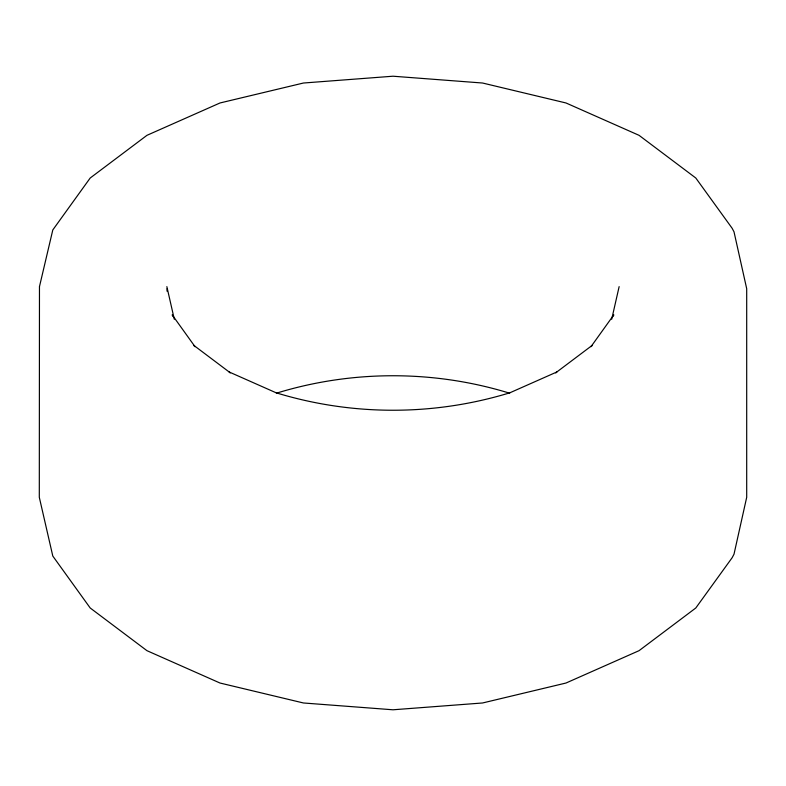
<?xml version="1.0" encoding="UTF-8"?>
<svg xmlns="http://www.w3.org/2000/svg" width="786" height="786" viewBox="0 0 786 786"><rect width="100%" height="100%" fill="white"/><g stroke="black" fill="none" stroke-linecap="round" stroke-linejoin="round"><path stroke-width="1.18" d="M611.705 319.244L619.142 286.615M612.716 316.562L613.817 314.852L590.984 346.685L592.222 345.349L555.663 372.859L556.861 371.975L508.866 393.236L509.829 392.813C433.695 416.049 352.305 416.049 276.171 392.813L277.134 393.236L229.139 371.975L230.337 372.859L193.778 345.349L195.016 346.685L172.183 314.852L173.284 316.562M277.34 392.902C352.374 370.029 433.626 370.029 508.66 392.902M166.858 286.615L174.296 319.244M167.025 288.708L167.025 291.164M39.467 286.615L39.3 497.292L52.8 556.056L90.203 607.991L146.962 650.68L219.992 683.024L303.445 702.979L393 709.787L482.555 702.979L566.008 683.024L639.038 650.68L695.797 607.991L732.11 557.765L734.006 554.189L746.7 497.292L746.7 288.708L734.006 231.811L732.11 228.235L695.797 178.009L639.038 135.32L566.008 102.976L482.555 83.021L393 76.213L303.445 83.021L219.992 102.976L146.962 135.32L90.203 178.009L52.8 229.944L39.467 286.615"/></g></svg>
